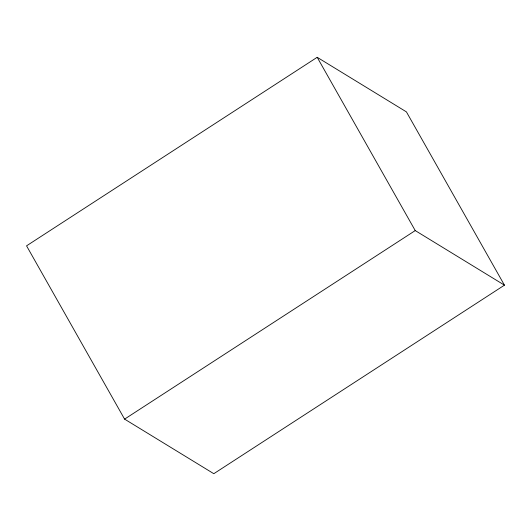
<?xml version="1.0" encoding="UTF-8"?>
<svg xmlns="http://www.w3.org/2000/svg" width="531" height="531" viewBox="0 0 531 531"><rect width="100%" height="100%" fill="white"/><g stroke="black" fill="none" stroke-linecap="round" stroke-linejoin="round"><path stroke-width="0.8" d="M317.193 57.302L26.55 245.84L124.586 419.125L213.807 473.698L504.45 285.16L406.414 111.875L317.193 57.302L415.235 230.58L504.45 285.16M124.586 419.125L415.235 230.58"/></g></svg>
